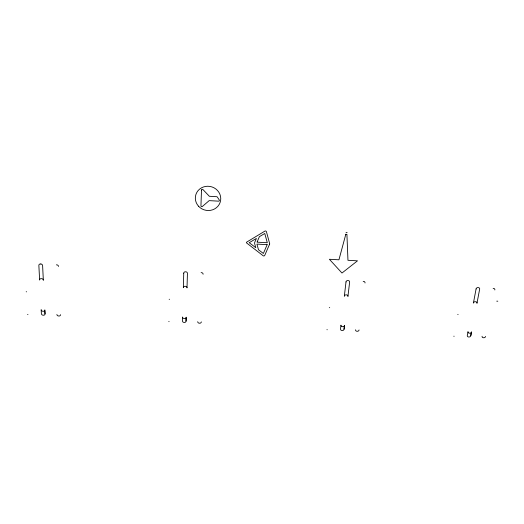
<?xml version="1.0" encoding="UTF-8"?>
<svg xmlns="http://www.w3.org/2000/svg" width="524" height="524" viewBox="0 0 524 524"><rect width="100%" height="100%" fill="white"/><g stroke="black" fill="none" stroke-linecap="round" stroke-linejoin="round"><path stroke-width="0.79" d="M186.053 321.088L186.171 317.19A1.605 1.428 8.1 0 1 184.527 318.54L184.127 318.513A1.605 1.428 8.2 0 1 182.562 317.007L182.457 320.904A1.598 1.421 8 0 0 184.016 322.411L184.422 322.43A1.598 1.421 7.9 0 0 186.053 321.088L186.092 318.343M344.058 329.183L344.517 325.339A1.585 1.402 -11.4 0 1 342.781 326.668L342.382 326.649A1.585 1.402 -11.3 0 1 340.973 325.162L340.528 329.007A1.585 1.402 -11.1 0 0 341.93 330.487L342.329 330.506A1.585 1.402 -11.1 0 0 344.058 329.183L344.34 326.478M470.788 335.681L471.515 331.875A1.605 1.362 -21.6 0 1 469.701 333.192L469.308 333.172A1.605 1.362 -21.6 0 1 468.024 331.699L467.303 335.504A1.598 1.356 -21.3 0 0 468.587 336.971L468.98 336.991A1.598 1.356 -21.3 0 0 470.788 335.681L471.259 333.002M254.599 242.697L256.4 238.446L249.221 242.697L255.797 247.695L254.559 243.293M27.556 314.4L27.969 314.42M168.735 321.625L169.134 321.644M326.911 329.72L327.303 329.74M453.777 336.212L454.164 336.231M56.389 264.836L56.808 264.862A1.696 1.48 23.4 0 1 58.531 266.467M201.111 272.644L201.524 272.663A1.638 1.5 8.1 0 1 203.109 274.255M363.197 281.381L363.604 281.408A1.631 1.467 -16.1 0 1 365.025 282.973M493.143 288.39L493.543 288.416A1.657 1.415 -25.9 0 1 494.839 289.962M496.752 301.156L497.8 301.208M26.2 291.783L26.613 291.803M169.16 299.269L169.566 299.289M329.308 307.66L329.707 307.68M457.727 314.387L458.12 314.407M346.03 232.42L347.13 232.486M44.854 311.086L45.031 313.863A1.651 1.408 20.5 0 1 43.485 315.219L43.079 315.193A1.651 1.408 20.5 0 1 41.383 313.673L41.173 309.73A1.657 1.415 20.8 0 0 42.876 311.256L43.282 311.282A1.657 1.415 20.7 0 0 44.835 309.92L45.031 313.863M485.584 336.441A1.605 1.349 -22.1 0 1 483.77 337.744L483.377 337.725A1.605 1.349 -22.1 0 1 482.106 336.264M359.064 329.956A1.585 1.395 -12.7 0 1 357.322 331.279L356.929 331.253A1.585 1.395 -12.6 0 1 355.541 329.773M60.535 314.655A1.644 1.415 19.4 0 1 58.976 316.011L58.57 315.985A1.644 1.415 19.5 0 1 56.893 314.466M201.321 321.874A1.598 1.421 6.1 0 1 199.677 323.21L199.277 323.19A1.598 1.421 6.2 0 1 197.731 321.69M183.741 273.207L183.354 287.676A1.631 1.474 9.6 0 1 185.018 286.287L185.431 286.307A1.631 1.474 9.5 0 1 187.016 287.873L187.435 273.41A1.644 1.5 10.4 0 0 185.837 271.818L185.424 271.799A1.644 1.5 10.4 0 0 183.741 273.207M201.491 190.074L200.947 205.965A0.852 0.799 14 0 0 202.264 206.567L209.181 200.627L218.619 201.164A0.852 0.812 10.8 0 0 219.307 200.03L217.375 197.096A0.858 0.812 11.7 0 0 216.694 196.703L209.351 196.277L202.88 189.485A0.858 0.812 16.3 0 0 201.517 189.943L201.491 190.074M345.997 281.945L344.34 296.217A1.618 1.448 -13.2 0 1 346.109 294.848L346.508 294.868A1.618 1.448 -13.2 0 1 347.936 296.407L349.626 282.141A1.631 1.474 -14.4 0 0 348.185 280.576L347.779 280.556A1.631 1.474 -14.3 0 0 345.997 281.945M476.08 288.953L473.421 303.069A1.638 1.402 -23.9 0 1 475.268 301.713L475.668 301.732A1.638 1.402 -23.9 0 1 476.971 303.258L479.656 289.143A1.651 1.421 -25.1 0 0 478.346 287.597L477.947 287.571A1.651 1.421 -25.1 0 0 476.08 288.953M345.82 234.274L338.936 259.806L329.386 259.275L341.976 273.024L357.492 260.828L347.962 260.297L346.921 234.333L345.82 234.274M257.264 241.636L257.042 242.167L267.299 242.736L264.764 233.488L259.373 236.678L257.264 241.636M267.161 244.662L263.369 253.459L258.496 249.752L256.917 244.092L267.161 244.662M269.605 244.132L264.751 255.365A1.022 0.943 -2.1 0 1 263.159 255.751L246.49 242.874A1.14 1.061 1.2 0 1 246.535 242.212L264.869 231.123A1.041 0.976 -2.6 0 1 266.428 231.7L269.644 243.529A1.055 0.983 -3.2 0 1 269.611 244.132M40.865 263.998L40.446 263.978A1.703 1.48 24.5 0 0 38.861 265.406L39.621 280.052A1.69 1.461 23.2 0 1 41.2 278.644L41.619 278.663A1.69 1.461 23.1 0 1 43.341 280.248L42.608 265.609A1.703 1.48 24.4 0 0 40.865 263.998M198.537 206.22A12.746 12.098 13.7 0 0 220.106 202.493A12.746 12.098 13.7 0 0 205.493 186.439A12.746 12.098 13.7 0 0 198.537 206.22"/></g></svg>
